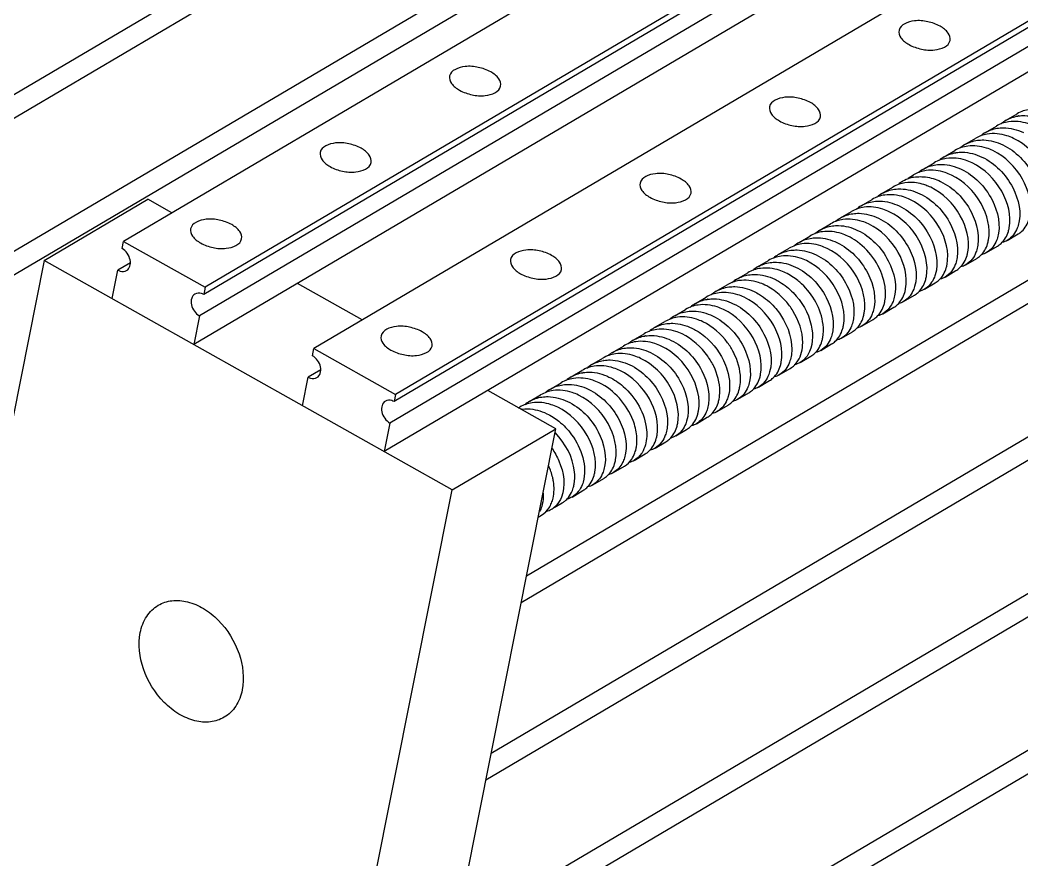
# Model space of a CAD drawing. Header units: inches. Extents: x -8900 to -5053, y -1814 to -15.
# Drawn here: x -8048.2 to -7990.4, y -528 to -479.6 of the extents above; entities that cross this region are included whole.
import ezdxf

# ---------------------------------------------------------------- set-up
doc = ezdxf.new("R2010")
doc.units = ezdxf.units.IN
doc.header["$LTSCALE"] = 2
doc.header["$MEASUREMENT"] = 0
doc.layers.add('02___PRT_ALL_AXES', color=7, linetype='Continuous')

msp = doc.modelspace()

# ---------------------------------------------------------------- linework, layer by layer
at = {"color": 7, "linetype": 'Continuous'}
for p, q in [((-7974.882, -452.64), (-8042.25, -492.361)), ((-7970.123, -455.258), (-8037.542, -495.008)), ((-7970.256, -455.701), (-8037.624, -495.421)), ((-7970.502, -456.939), (-8037.87, -496.659)), ((-8004.355, -457.831), (-8114.154, -522.568)), ((-7969.636, -457.885), (-8038.199, -498.309)), ((-8003.178, -458.493), (-8112.977, -523.23)), ((-7963.897, -458.818), (-8031.265, -498.538)), ((-7959.271, -461.878), (-8026.639, -501.599)), ((-7959.138, -461.436), (-8026.557, -501.186)), ((-7996.509, -462.244), (-8106.307, -526.981)), ((-7995.332, -462.906), (-8105.13, -527.643)), ((-7959.517, -463.116), (-8026.886, -502.837)), ((-7958.651, -464.062), (-8027.214, -504.487)), ((-7965.123, -479.895), (-8019.003, -511.662)), ((-7963.946, -480.557), (-8019.309, -513.198)), ((-7957.277, -484.308), (-8021.041, -521.903)), ((-7956.1, -484.969), (-8021.347, -523.439)), ((-7992.523, -486.081), (-7992.513, -486.074)), ((-8046.83, -493.455), (-8040.852, -489.931)), ((-8039.458, -490.715), (-8040.852, -489.931)), ((-7953.448, -491.089), (-8023.079, -532.143)), ((-8042.332, -492.773), (-8042.25, -492.361)), ((-8042.25, -492.361), (-8037.542, -495.008)), ((-7953.754, -492.625), (-8023.384, -533.679)), ((-8046.83, -493.455), (-8071.465, -617.244)), ((-8023.291, -506.693), (-8046.83, -493.455)), ((-8041.857, -493.586), (-8042.578, -494.011)), ((-8042.907, -495.662), (-8042.578, -494.011)), ((-8028.473, -496.892), (-8032.221, -494.785)), ((-8037.542, -495.008), (-8037.624, -495.421)), ((-8037.87, -496.659), (-8038.199, -498.309)), ((-8031.347, -498.951), (-8031.265, -498.538)), ((-8031.265, -498.538), (-8026.557, -501.186)), ((-8030.872, -499.764), (-8031.593, -500.189)), ((-8031.922, -501.839), (-8031.593, -500.189)), ((-8026.557, -501.186), (-8026.639, -501.599)), ((-8017.313, -503.169), (-8021.236, -500.962)), ((-7955.486, -501.33), (-8025.117, -542.384)), ((-8026.886, -502.837), (-8027.214, -504.487)), ((-7955.792, -502.866), (-8025.422, -543.92)), ((-8037.842, -606.326), (-8017.313, -503.169)), ((-8023.291, -506.693), (-8017.313, -503.169)), ((-8047.925, -630.482), (-8023.291, -506.693))]:
    msp.add_line(p, q, dxfattribs=at)
for centre, radius, start, end in [((-7990.345, -487.015), 1.911, 120.59174, 131.52858), ((-7990.308, -487.164), 2.065, 98.42231, 99.39031), ((-7991.543, -487.716), 1.907, 120.93654, 130.94181), ((-7992.737, -488.424), 1.911, 120.57212, 131.04323), ((-7993.895, -489.276), 2.061, 98.69963, 99.38559), ((-7993.933, -489.129), 1.91, 120.58705, 131.38084), ((-7995.712, -490.144), 1.881, 117.92208, 120.53868), ((-7995.128, -489.834), 1.911, 120.57328, 131.03161), ((-7996.893, -490.878), 1.913, 108.0842, 120.48793), ((-7996.323, -490.539), 1.911, 127.54749, 130.01168), ((-7996.333, -490.527), 1.895, 120.5355, 127.54383), ((-7996.323, -490.548), 1.919, 106.65799, 120.47021), ((-7996.296, -490.638), 2.013, 100.17092, 106.63564), ((-7997.519, -491.244), 1.911, 120.57435, 131.04305), ((-7998.715, -491.949), 1.911, 120.57212, 131.031), ((-7999.911, -492.654), 1.91, 120.56462, 130.97328), ((-8001.106, -493.359), 1.911, 120.57667, 131.04778), ((-7993.119, -491.209), 2.007, 343.42603, 349.58615), ((-8002.302, -494.064), 1.911, 120.57355, 131.05436), ((-8002.13, -495.446), 3.781, 51.29283, 54.87904), ((-7994.309, -491.915), 2.002, 343.09561, 349.5812), ((-8003.497, -494.769), 1.911, 120.55468, 131.02483), ((-7995.522, -492.616), 2.02, 343.98245, 349.72014), ((-7996.712, -493.322), 2.014, 343.70787, 349.65278), ((-8004.693, -495.473), 1.91, 120.58901, 131.08818), ((-8005.889, -496.178), 1.91, 120.58437, 131.40434), ((-7997.895, -494.03), 2.001, 343.06181, 349.58488), ((-8007.084, -496.884), 1.911, 120.55908, 131.02801), ((-7999.101, -494.733), 2.011, 343.60943, 349.62492), ((-8008.279, -497.59), 1.913, 120.59557, 131.7355), ((-8008.241, -497.742), 2.069, 98.0526, 99.39595), ((-8007.127, -498.51), 4.107, 41.25281, 44.21871), ((-8007.207, -498.581), 4.214, 31.86668, 41.25839), ((-8000.301, -495.437), 2.016, 343.77221, 349.75151), ((-8001.481, -496.145), 2, 343.03043, 349.5881), ((-8009.475, -498.294), 1.911, 120.57396, 131.06593), ((-8010.671, -498.999), 1.911, 120.56488, 131.03547), ((-8002.679, -496.849), 2.003, 343.23971, 349.53017), ((-8011.866, -499.704), 1.912, 120.59309, 131.58458), ((-8011.829, -499.854), 2.066, 98.32022, 99.39194), ((-8003.89, -497.551), 2.018, 343.86608, 349.76187), ((-8013.062, -500.409), 1.911, 120.57097, 131.07421), ((-8014.257, -501.114), 1.912, 120.57463, 131.53334), ((-8014.22, -501.261), 2.063, 98.64104, 99.38451), ((-8006.285, -498.96), 2.022, 344.05584, 349.7606), ((-8015.416, -501.966), 2.063, 98.59589, 99.38779), ((-8007.479, -499.665), 2.02, 343.98196, 349.77686), ((-8015.454, -501.818), 1.911, 120.58898, 131.43529), ((-8016.649, -502.523), 1.911, 120.57375, 131.03069), ((-8008.657, -500.374), 2.002, 343.16086, 349.56467), ((-8017.845, -503.228), 1.91, 120.56632, 130.96739), ((-8019, -504.096), 2.078, 97.7647, 98.59377), ((-8011.069, -501.779), 2.024, 344.12906, 349.79914), ((-8012.244, -502.489), 2.002, 343.14556, 349.57526), ((-8013.468, -503.187), 2.032, 344.4995, 349.85159), ((-8013.571, -503.769), 1.463, 325.38013, 327.85815), ((-8015.83, -504.604), 2.002, 343.10876, 349.57968), ((-8017.046, -505.304), 2.023, 344.12244, 349.7558), ((-8018.233, -506.011), 2.014, 343.65578, 349.73842), ((-8018.232, -506.689), 1.306, 310.95201, 317.08999), ((-8017.576, -506.352), 1.262, 300.54484, 308.33268), ((-8018.211, -506.7), 1.285, 287.18516, 293.56417), ((-8018.2, -506.727), 1.256, 293.58712, 300.56941), ((-8018.207, -506.717), 1.267, 300.60788, 310.94372)]:
    msp.add_arc(centre, radius, start, end, dxfattribs=at)
for points in [[(-7989.954, -484.748), (-7990.211, -484.782), (-7990.466, -484.868), (-7990.69, -484.999)], [(-7991.178, -485.457), (-7991.425, -485.493), (-7991.671, -485.578), (-7991.886, -485.705)], [(-7991.318, -485.37), (-7991.112, -485.249), (-7990.88, -485.166), (-7990.645, -485.127)], [(-7992.419, -486.169), (-7992.65, -486.209), (-7992.879, -486.29), (-7993.081, -486.409)], [(-7992.513, -486.074), (-7992.311, -485.955), (-7992.082, -485.874), (-7991.851, -485.834)], [(-7993.709, -486.779), (-7993.485, -486.648), (-7993.23, -486.562), (-7992.973, -486.528)], [(-7994.905, -487.485), (-7994.699, -487.363), (-7994.467, -487.281), (-7994.231, -487.242)], [(-7993.541, -486.863), (-7993.798, -486.897), (-7994.053, -486.983), (-7994.277, -487.114)], [(-7996.1, -488.189), (-7995.879, -488.059), (-7995.626, -487.974), (-7995.371, -487.939)], [(-7994.775, -487.573), (-7995.019, -487.61), (-7995.26, -487.694), (-7995.473, -487.819)], [(-7995.939, -488.273), (-7996.166, -488.305), (-7996.391, -488.375), (-7996.593, -488.482)], [(-7996.833, -488.958), (-7997.053, -488.958), (-7997.277, -488.991), (-7997.487, -489.059)], [(-7996.652, -488.657), (-7996.524, -488.634), (-7996.394, -488.623), (-7996.265, -488.624)], [(-7998.491, -489.599), (-7998.269, -489.468), (-7998.014, -489.383), (-7997.758, -489.348)], [(-7999.687, -490.304), (-7999.465, -490.173), (-7999.211, -490.088), (-7998.956, -490.053)], [(-7998.326, -489.683), (-7998.582, -489.717), (-7998.837, -489.803), (-7999.059, -489.934)], [(-8000.882, -491.009), (-8000.666, -490.881), (-8000.419, -490.797), (-8000.17, -490.761)], [(-7999.524, -490.388), (-7999.779, -490.423), (-8000.033, -490.508), (-8000.255, -490.639)], [(-8000.738, -491.096), (-8000.987, -491.132), (-8001.234, -491.216), (-8001.45, -491.344)], [(-8001.914, -491.798), (-8002.169, -491.832), (-8002.424, -491.918), (-8002.646, -492.049)], [(-8002.078, -491.714), (-8001.856, -491.583), (-8001.601, -491.498), (-8001.346, -491.463)], [(-7990.897, -491.981), (-7990.996, -492.107), (-7991.12, -492.218), (-7991.258, -492.3)], [(-8003.108, -492.502), (-8003.364, -492.537), (-8003.619, -492.622), (-8003.841, -492.754)], [(-8003.274, -492.419), (-8003.051, -492.287), (-8002.796, -492.202), (-8002.54, -492.168)], [(-7999.954, -492.353), (-8000.114, -492.241), (-8000.283, -492.141), (-8000.459, -492.057)], [(-7991.258, -492.3), (-7991.348, -492.353), (-7991.444, -492.394), (-7991.543, -492.424)], [(-8004.469, -493.123), (-8004.247, -492.993), (-8003.993, -492.908), (-8003.738, -492.873)], [(-7992.454, -493.005), (-7992.543, -493.058), (-7992.64, -493.099), (-7992.739, -493.129)], [(-7992.097, -492.692), (-7992.196, -492.816), (-7992.318, -492.925), (-7992.454, -493.005)], [(-8005.665, -493.829), (-8005.444, -493.698), (-8005.19, -493.613), (-8004.935, -493.578)], [(-8004.306, -493.208), (-8004.561, -493.243), (-8004.815, -493.328), (-8005.037, -493.458)], [(-7993.65, -493.71), (-7993.737, -493.762), (-7993.832, -493.803), (-7993.93, -493.832)], [(-7993.276, -493.375), (-7993.377, -493.508), (-7993.506, -493.625), (-7993.65, -493.71)], [(-8006.861, -494.534), (-8006.655, -494.413), (-8006.423, -494.33), (-8006.188, -494.291)], [(-8005.503, -493.913), (-8005.758, -493.948), (-8006.011, -494.033), (-8006.233, -494.164)], [(-7994.478, -494.088), (-7994.578, -494.218), (-7994.704, -494.331), (-7994.845, -494.415)], [(-8006.738, -494.623), (-8006.979, -494.661), (-8007.218, -494.744), (-8007.429, -494.869)], [(-7995.686, -494.809), (-7995.784, -494.932), (-7995.906, -495.04), (-7996.041, -495.12)], [(-7994.845, -494.415), (-7994.935, -494.468), (-7995.032, -494.51), (-7995.132, -494.539)], [(-8007.891, -495.322), (-8008.147, -495.357), (-8008.401, -495.442), (-8008.624, -495.573)], [(-8008.056, -495.238), (-8007.833, -495.107), (-8007.579, -495.022), (-8007.323, -494.987)], [(-7996.041, -495.12), (-7996.13, -495.172), (-7996.226, -495.214), (-7996.325, -495.243)], [(-8009.099, -496.029), (-8009.351, -496.064), (-8009.601, -496.149), (-8009.82, -496.279)], [(-8009.252, -495.944), (-8009.047, -495.823), (-8008.814, -495.74), (-8008.579, -495.701)], [(-7997.237, -495.825), (-7997.323, -495.876), (-7997.416, -495.916), (-7997.511, -495.945)], [(-7996.87, -495.499), (-7996.97, -495.628), (-7997.096, -495.742), (-7997.237, -495.825)], [(-8010.447, -496.648), (-8010.224, -496.516), (-8009.967, -496.431), (-8009.71, -496.397)], [(-7998.433, -496.53), (-7998.522, -496.582), (-7998.618, -496.624), (-7998.718, -496.653)], [(-7998.073, -496.213), (-7998.172, -496.339), (-7998.295, -496.449), (-7998.433, -496.53)], [(-8011.643, -497.353), (-8011.42, -497.222), (-8011.164, -497.136), (-8010.908, -497.102)], [(-8010.278, -496.731), (-8010.535, -496.766), (-8010.791, -496.851), (-8011.015, -496.983)], [(-7999.276, -496.928), (-7999.373, -497.049), (-7999.494, -497.156), (-7999.628, -497.235)], [(-8011.476, -497.437), (-8011.732, -497.471), (-8011.988, -497.557), (-8012.211, -497.688)], [(-8000.463, -497.622), (-8000.562, -497.748), (-8000.686, -497.858), (-8000.824, -497.94)], [(-7999.628, -497.235), (-7999.717, -497.287), (-7999.812, -497.328), (-7999.911, -497.358)], [(-8012.695, -498.145), (-8012.944, -498.181), (-8013.191, -498.266), (-8013.407, -498.393)], [(-8012.839, -498.059), (-8012.634, -497.937), (-8012.401, -497.855), (-8012.166, -497.816)], [(-8001.657, -498.325), (-8001.756, -498.452), (-8001.881, -498.563), (-8002.019, -498.645)], [(-8000.824, -497.94), (-8000.913, -497.992), (-8001.01, -498.034), (-8001.11, -498.064)], [(-8013.861, -498.846), (-8014.12, -498.88), (-8014.377, -498.965), (-8014.602, -499.098)], [(-8014.034, -498.763), (-8013.809, -498.631), (-8013.552, -498.545), (-8013.294, -498.511)], [(-8003.339, -499.249), (-8003.243, -499.098), (-8003.175, -498.929), (-8003.131, -498.757)], [(-8002.768, -498.909), (-8002.879, -499.086), (-8003.034, -499.243), (-8003.214, -499.349)], [(-8002.019, -498.645), (-8002.109, -498.697), (-8002.205, -498.739), (-8002.305, -498.768)], [(-8015.23, -499.468), (-8015.024, -499.347), (-8014.792, -499.265), (-8014.557, -499.226)], [(-8003.782, -499.684), (-8003.604, -499.579), (-8003.45, -499.424), (-8003.339, -499.249)], [(-8003.214, -499.349), (-8003.317, -499.41), (-8003.43, -499.456), (-8003.545, -499.486)], [(-8016.426, -500.173), (-8016.22, -500.052), (-8015.988, -499.97), (-8015.752, -499.931)], [(-8015.098, -499.557), (-8015.343, -499.594), (-8015.585, -499.677), (-8015.798, -499.803)], [(-8004.411, -500.054), (-8004.497, -500.106), (-8004.591, -500.146), (-8004.688, -500.176)], [(-8004.039, -499.723), (-8004.14, -499.855), (-8004.268, -499.97), (-8004.411, -500.054)], [(-8017.621, -500.878), (-8017.4, -500.748), (-8017.147, -500.662), (-8016.893, -500.627)], [(-8016.292, -500.261), (-8016.537, -500.298), (-8016.78, -500.382), (-8016.994, -500.508)], [(-8005.241, -500.435), (-8005.34, -500.564), (-8005.466, -500.677), (-8005.606, -500.759)], [(-8017.461, -500.962), (-8017.715, -500.997), (-8017.968, -501.082), (-8018.189, -501.213)], [(-8006.443, -501.149), (-8006.541, -501.274), (-8006.665, -501.383), (-8006.802, -501.464)], [(-8005.606, -500.759), (-8005.696, -500.812), (-8005.793, -500.854), (-8005.892, -500.883)], [(-8018.679, -501.67), (-8018.925, -501.707), (-8019.17, -501.791), (-8019.384, -501.918)], [(-8018.816, -501.583), (-8018.602, -501.456), (-8018.357, -501.372), (-8018.111, -501.336)], [(-8007.948, -501.697), (-8007.922, -501.618), (-8007.902, -501.537), (-8007.886, -501.455)], [(-8006.802, -501.464), (-8006.891, -501.517), (-8006.987, -501.559), (-8007.087, -501.588)], [(-8017.826, -502.296), (-8017.579, -502.414), (-8017.346, -502.563), (-8017.133, -502.734)], [(-8007.997, -502.169), (-8008.085, -502.221), (-8008.18, -502.262), (-8008.277, -502.291)], [(-8007.658, -501.878), (-8007.753, -501.993), (-8007.869, -502.094), (-8007.997, -502.169)], [(-8009.193, -502.874), (-8009.283, -502.927), (-8009.38, -502.969), (-8009.48, -502.998)], [(-8010.03, -503.263), (-8010.128, -503.389), (-8010.251, -503.498), (-8010.389, -503.579)], [(-8011.201, -503.936), (-8011.303, -504.075), (-8011.435, -504.196), (-8011.584, -504.284)], [(-8010.389, -503.579), (-8010.478, -503.632), (-8010.574, -503.673), (-8010.674, -503.703)], [(-8012.367, -504.601), (-8012.475, -504.756), (-8012.617, -504.893), (-8012.78, -504.989)], [(-8011.584, -504.284), (-8011.674, -504.337), (-8011.771, -504.379), (-8011.871, -504.408)], [(-8013.348, -505.324), (-8013.182, -505.226), (-8013.037, -505.086), (-8012.929, -504.927)], [(-8012.78, -504.989), (-8012.875, -505.045), (-8012.978, -505.089), (-8013.084, -505.118)], [(-8013.975, -505.694), (-8014.064, -505.746), (-8014.161, -505.788), (-8014.26, -505.817)], [(-8015.171, -506.399), (-8015.259, -506.451), (-8015.355, -506.492), (-8015.453, -506.521)], [(-8014.795, -506.061), (-8014.896, -506.195), (-8015.026, -506.313), (-8015.171, -506.399)], [(-8016.01, -506.791), (-8016.109, -506.915), (-8016.231, -507.024), (-8016.367, -507.104)], [(-8017.7, -507.729), (-8017.643, -507.642), (-8017.594, -507.548), (-8017.555, -507.452)], [(-8016.987, -507.117), (-8017.055, -507.285), (-8017.152, -507.445), (-8017.276, -507.578)], [(-8016.793, -507.342), (-8016.714, -507.279), (-8016.641, -507.206), (-8016.578, -507.126)], [(-8016.367, -507.104), (-8016.456, -507.156), (-8016.552, -507.198), (-8016.651, -507.227)], [(-8018.123, -507.65), (-8018.153, -507.75), (-8018.191, -507.849), (-8018.238, -507.943)], [(-8018.129, -508.143), (-8017.958, -508.042), (-8017.809, -507.895), (-8017.7, -507.729)]]:
    msp.add_open_spline(points, degree=3, dxfattribs=at)
for points, knots in [([(-7989.699, -485.713), (-7989.819, -485.655), (-7990.287, -485.466), (-7990.811, -485.402), (-7991.178, -485.457)], [0, 0, 0, 0, 0.264772, 1, 1, 1, 1]), ([(-7990.61, -485.122), (-7990.491, -485.104), (-7989.986, -485.074), (-7989.478, -485.212), (-7989.131, -485.378)], [0, 0, 0, 0, 0.238177, 1, 1, 1, 1]), ([(-7990.895, -486.418), (-7991.019, -486.358), (-7991.5, -486.165), (-7992.043, -486.105), (-7992.419, -486.169)], [0, 0, 0, 0, 0.265319, 1, 1, 1, 1]), ([(-7991.851, -485.834), (-7991.729, -485.813), (-7991.209, -485.772), (-7990.684, -485.912), (-7990.327, -486.083)], [0, 0, 0, 0, 0.237974, 1, 1, 1, 1]), ([(-7992.973, -486.528), (-7992.856, -486.512), (-7992.36, -486.488), (-7991.863, -486.625), (-7991.522, -486.788)], [0, 0, 0, 0, 0.2383, 1, 1, 1, 1]), ([(-7988.753, -490.162), (-7988.623, -489.458), (-7989.045, -487.876), (-7990.182, -486.757), (-7990.895, -486.418)], [0, 0, 0, 0, 0.475658, 1, 1, 1, 1]), ([(-7994.207, -487.238), (-7994.087, -487.22), (-7993.578, -487.187), (-7993.067, -487.326), (-7992.718, -487.493)], [0, 0, 0, 0, 0.238125, 1, 1, 1, 1]), ([(-7992.09, -487.122), (-7992.208, -487.066), (-7992.667, -486.88), (-7993.18, -486.814), (-7993.541, -486.863)], [0, 0, 0, 0, 0.264468, 1, 1, 1, 1]), ([(-7989.948, -490.862), (-7989.82, -490.158), (-7990.243, -488.579), (-7991.378, -487.461), (-7992.09, -487.122)], [0, 0, 0, 0, 0.475818, 1, 1, 1, 1]), ([(-7991.522, -486.788), (-7990.77, -487.146), (-7989.595, -488.333), (-7989.22, -490.032), (-7989.43, -490.739)], [0, 0, 0, 0, 0.530472, 1, 1, 1, 1]), ([(-7995.371, -487.939), (-7995.254, -487.922), (-7994.755, -487.896), (-7994.256, -488.035), (-7993.913, -488.197)], [0, 0, 0, 0, 0.238259, 1, 1, 1, 1]), ([(-7993.286, -487.827), (-7993.407, -487.77), (-7993.877, -487.58), (-7994.406, -487.517), (-7994.775, -487.573)], [0, 0, 0, 0, 0.264885, 1, 1, 1, 1]), ([(-7991.145, -491.572), (-7991.014, -490.868), (-7991.437, -489.286), (-7992.573, -488.167), (-7993.286, -487.827)], [0, 0, 0, 0, 0.475599, 1, 1, 1, 1]), ([(-7992.718, -487.493), (-7991.965, -487.851), (-7990.79, -489.039), (-7990.416, -490.74), (-7990.627, -491.447)], [0, 0, 0, 0, 0.530666, 1, 1, 1, 1]), ([(-7994.481, -488.532), (-7994.6, -488.476), (-7995.061, -488.289), (-7995.577, -488.224), (-7995.939, -488.273)], [0, 0, 0, 0, 0.264545, 1, 1, 1, 1]), ([(-7993.913, -488.197), (-7993.158, -488.557), (-7991.981, -489.749), (-7991.61, -491.456), (-7991.826, -492.162)], [0, 0, 0, 0, 0.530926, 1, 1, 1, 1]), ([(-7995.677, -489.237), (-7995.771, -489.193), (-7996.138, -489.039), (-7996.538, -488.959), (-7996.833, -488.958)], [0, 0, 0, 0, 0.261139, 1, 1, 1, 1]), ([(-7996.265, -488.624), (-7996.169, -488.624), (-7995.771, -488.65), (-7995.382, -488.772), (-7995.109, -488.902)], [0, 0, 0, 0, 0.240089, 1, 1, 1, 1]), ([(-7995.109, -488.902), (-7994.36, -489.259), (-7993.188, -490.441), (-7992.809, -492.131), (-7993.013, -492.838)], [0, 0, 0, 0, 0.530084, 1, 1, 1, 1]), ([(-7992.34, -492.277), (-7992.21, -491.573), (-7992.632, -489.991), (-7993.769, -488.872), (-7994.481, -488.532)], [0, 0, 0, 0, 0.475667, 1, 1, 1, 1]), ([(-7996.873, -489.942), (-7996.991, -489.886), (-7997.45, -489.7), (-7997.965, -489.634), (-7998.326, -489.683)], [0, 0, 0, 0, 0.264498, 1, 1, 1, 1]), ([(-7997.758, -489.348), (-7997.641, -489.332), (-7997.144, -489.307), (-7996.646, -489.445), (-7996.305, -489.607)], [0, 0, 0, 0, 0.238283, 1, 1, 1, 1]), ([(-7996.305, -489.607), (-7995.554, -489.965), (-7994.38, -491.15), (-7994.004, -492.845), (-7994.211, -493.552)], [0, 0, 0, 0, 0.530363, 1, 1, 1, 1]), ([(-7993.535, -492.976), (-7993.407, -492.273), (-7993.83, -490.694), (-7994.965, -489.576), (-7995.677, -489.237)], [0, 0, 0, 0, 0.475747, 1, 1, 1, 1]), ([(-7998.956, -490.053), (-7998.838, -490.037), (-7998.34, -490.012), (-7997.842, -490.15), (-7997.5, -490.312)], [0, 0, 0, 0, 0.238272, 1, 1, 1, 1]), ([(-7994.731, -493.684), (-7994.602, -492.98), (-7995.025, -491.4), (-7996.16, -490.281), (-7996.873, -489.942)], [0, 0, 0, 0, 0.475683, 1, 1, 1, 1]), ([(-8000.17, -490.761), (-8000.052, -490.743), (-7999.548, -490.714), (-7999.042, -490.852), (-7998.696, -491.017)], [0, 0, 0, 0, 0.238165, 1, 1, 1, 1]), ([(-7998.068, -490.647), (-7998.187, -490.591), (-7998.647, -490.404), (-7999.162, -490.339), (-7999.524, -490.388)], [0, 0, 0, 0, 0.264518, 1, 1, 1, 1]), ([(-7995.927, -494.392), (-7995.797, -493.688), (-7996.219, -492.106), (-7997.356, -490.987), (-7998.068, -490.647)], [0, 0, 0, 0, 0.475675, 1, 1, 1, 1]), ([(-7997.5, -490.312), (-7996.745, -490.672), (-7995.568, -491.864), (-7995.197, -493.572), (-7995.413, -494.278)], [0, 0, 0, 0, 0.530955, 1, 1, 1, 1]), ([(-7999.264, -491.352), (-7999.384, -491.295), (-7999.85, -491.107), (-8000.372, -491.042), (-8000.738, -491.096)], [0, 0, 0, 0, 0.264735, 1, 1, 1, 1]), ([(-7997.122, -495.095), (-7996.993, -494.391), (-7997.415, -492.81), (-7998.551, -491.691), (-7999.264, -491.352)], [0, 0, 0, 0, 0.475634, 1, 1, 1, 1]), ([(-7998.696, -491.017), (-7997.944, -491.375), (-7996.77, -492.561), (-7996.395, -494.258), (-7996.603, -494.965)], [0, 0, 0, 0, 0.530481, 1, 1, 1, 1]), ([(-7990.632, -491.93), (-7990.557, -491.886), (-7990.265, -491.672), (-7990.076, -491.336), (-7989.998, -491.073)], [0, 0, 0, 0, 0.239792, 1, 1, 1, 1]), ([(-8000.459, -492.057), (-8000.578, -492.001), (-8001.037, -491.814), (-8001.552, -491.749), (-8001.914, -491.798)], [0, 0, 0, 0, 0.264506, 1, 1, 1, 1]), ([(-8001.346, -491.463), (-8001.229, -491.447), (-8000.731, -491.422), (-8000.233, -491.56), (-7999.892, -491.722)], [0, 0, 0, 0, 0.238278, 1, 1, 1, 1]), ([(-7999.892, -491.722), (-7999.141, -492.08), (-7997.968, -493.264), (-7997.591, -494.958), (-7997.797, -495.665)], [0, 0, 0, 0, 0.530247, 1, 1, 1, 1]), ([(-7991.826, -492.635), (-7991.752, -492.591), (-7991.461, -492.377), (-7991.273, -492.043), (-7991.195, -491.781)], [0, 0, 0, 0, 0.239865, 1, 1, 1, 1]), ([(-7990.627, -491.447), (-7990.642, -491.497), (-7990.707, -491.686), (-7990.806, -491.865), (-7990.897, -491.981)], [0, 0, 0, 0, 0.26105, 1, 1, 1, 1]), ([(-8001.655, -492.762), (-8001.773, -492.706), (-8002.232, -492.52), (-8002.747, -492.454), (-8003.108, -492.502)], [0, 0, 0, 0, 0.264491, 1, 1, 1, 1]), ([(-8002.54, -492.168), (-8002.423, -492.152), (-8001.926, -492.127), (-8001.428, -492.265), (-8001.087, -492.427)], [0, 0, 0, 0, 0.238285, 1, 1, 1, 1]), ([(-8001.087, -492.427), (-8000.332, -492.787), (-7999.154, -493.979), (-7998.784, -495.687), (-7999, -496.394)], [0, 0, 0, 0, 0.530982, 1, 1, 1, 1]), ([(-7998.317, -495.795), (-7998.268, -495.523), (-7998.28, -494.272), (-7999.02, -493.093), (-7999.765, -492.496)], [0, 0, 0, 0, 0.224961, 1, 1, 1, 1]), ([(-7993.022, -493.34), (-7992.949, -493.297), (-7992.661, -493.085), (-7992.473, -492.755), (-7992.394, -492.497)], [0, 0, 0, 0, 0.240045, 1, 1, 1, 1]), ([(-7991.826, -492.162), (-7991.841, -492.212), (-7991.907, -492.4), (-7992.006, -492.577), (-7992.097, -492.692)], [0, 0, 0, 0, 0.260971, 1, 1, 1, 1]), ([(-8042.074, -494.038), (-8041.985, -493.986), (-8041.842, -493.781), (-8041.848, -493.402), (-8042.012, -493.034), (-8042.215, -492.839), (-8042.332, -492.773)], [0, 0, 0, 0, 0.207644, 0.454817, 0.731612, 1, 1, 1, 1]), ([(-8003.738, -492.873), (-8003.621, -492.857), (-8003.123, -492.831), (-8002.625, -492.969), (-8002.283, -493.132)], [0, 0, 0, 0, 0.238266, 1, 1, 1, 1]), ([(-8002.283, -493.132), (-8001.529, -493.491), (-8000.352, -494.681), (-7999.98, -496.385), (-8000.194, -497.092)], [0, 0, 0, 0, 0.530873, 1, 1, 1, 1]), ([(-7999.514, -496.507), (-7999.384, -495.802), (-7999.806, -494.221), (-8000.942, -493.101), (-8001.655, -492.762)], [0, 0, 0, 0, 0.47568, 1, 1, 1, 1]), ([(-7993.013, -492.838), (-7993.027, -492.889), (-7993.091, -493.078), (-7993.187, -493.258), (-7993.276, -493.375)], [0, 0, 0, 0, 0.26109, 1, 1, 1, 1]), ([(-8004.935, -493.578), (-8004.817, -493.562), (-8004.319, -493.536), (-8003.82, -493.674), (-8003.478, -493.837)], [0, 0, 0, 0, 0.238291, 1, 1, 1, 1]), ([(-8002.851, -493.467), (-8002.969, -493.41), (-8003.429, -493.224), (-8003.944, -493.158), (-8004.306, -493.208)], [0, 0, 0, 0, 0.264522, 1, 1, 1, 1]), ([(-8000.71, -497.213), (-8000.579, -496.509), (-8001.001, -494.927), (-8002.138, -493.806), (-8002.851, -493.467)], [0, 0, 0, 0, 0.475524, 1, 1, 1, 1]), ([(-7994.211, -493.552), (-7994.226, -493.602), (-7994.29, -493.792), (-7994.387, -493.971), (-7994.478, -494.088)], [0, 0, 0, 0, 0.261065, 1, 1, 1, 1]), ([(-7994.218, -494.045), (-7994.142, -494), (-7993.847, -493.782), (-7993.658, -493.44), (-7993.581, -493.173)], [0, 0, 0, 0, 0.239577, 1, 1, 1, 1]), ([(-8042.578, -494.011), (-8042.536, -494.035), (-8042.38, -494.106), (-8042.181, -494.101), (-8042.074, -494.038)], [0, 0, 0, 0, 0.280829, 1, 1, 1, 1]), ([(-8006.188, -494.291), (-8006.067, -494.271), (-8005.55, -494.233), (-8005.029, -494.373), (-8004.674, -494.542)], [0, 0, 0, 0, 0.237983, 1, 1, 1, 1]), ([(-8004.046, -494.172), (-8004.165, -494.115), (-8004.625, -493.929), (-8005.141, -493.863), (-8005.503, -493.913)], [0, 0, 0, 0, 0.264519, 1, 1, 1, 1]), ([(-8003.122, -494.81), (-8003.192, -494.744), (-8003.475, -494.498), (-8003.794, -494.292), (-8004.046, -494.172)], [0, 0, 0, 0, 0.255779, 1, 1, 1, 1]), ([(-8003.478, -493.837), (-8002.728, -494.194), (-8001.556, -495.378), (-8001.178, -497.07), (-8001.383, -497.777)], [0, 0, 0, 0, 0.530156, 1, 1, 1, 1]), ([(-7995.413, -494.278), (-7995.428, -494.328), (-7995.495, -494.517), (-7995.594, -494.694), (-7995.686, -494.809)], [0, 0, 0, 0, 0.261012, 1, 1, 1, 1]), ([(-7995.413, -494.75), (-7995.338, -494.705), (-7995.045, -494.489), (-7994.857, -494.151), (-7994.779, -493.887)], [0, 0, 0, 0, 0.239726, 1, 1, 1, 1]), ([(-8005.242, -494.877), (-8005.364, -494.819), (-8005.836, -494.628), (-8006.367, -494.566), (-8006.738, -494.623)], [0, 0, 0, 0, 0.264968, 1, 1, 1, 1]), ([(-8004.674, -494.542), (-8004.578, -494.588), (-8004.192, -494.795), (-8003.847, -495.074), (-8003.616, -495.311)], [0, 0, 0, 0, 0.243585, 1, 1, 1, 1]), ([(-8001.904, -497.91), (-8001.858, -497.659), (-8001.853, -496.509), (-8002.479, -495.412), (-8003.122, -494.81)], [0, 0, 0, 0, 0.224476, 1, 1, 1, 1]), ([(-7996.609, -495.455), (-7996.536, -495.411), (-7996.248, -495.2), (-7996.06, -494.871), (-7995.981, -494.613)], [0, 0, 0, 0, 0.240056, 1, 1, 1, 1]), ([(-8038.128, -495.394), (-8038.217, -495.446), (-8038.361, -495.651), (-8038.354, -496.03), (-8038.19, -496.398), (-8037.987, -496.593), (-8037.87, -496.659)], [0, 0, 0, 0, 0.207644, 0.454817, 0.731612, 1, 1, 1, 1]), ([(-8037.624, -495.421), (-8037.666, -495.397), (-8037.822, -495.326), (-8038.021, -495.331), (-8038.128, -495.394)], [0, 0, 0, 0, 0.280829, 1, 1, 1, 1]), ([(-8006.438, -495.582), (-8006.556, -495.525), (-8007.015, -495.339), (-8007.529, -495.273), (-8007.891, -495.322)], [0, 0, 0, 0, 0.264495, 1, 1, 1, 1]), ([(-8007.323, -494.987), (-8007.206, -494.971), (-8006.708, -494.946), (-8006.211, -495.084), (-8005.87, -495.247)], [0, 0, 0, 0, 0.23828, 1, 1, 1, 1]), ([(-8005.87, -495.247), (-8005.76, -495.299), (-8005.322, -495.538), (-8004.937, -495.869), (-8004.686, -496.151)], [0, 0, 0, 0, 0.243147, 1, 1, 1, 1]), ([(-8004.184, -495.646), (-8004.262, -495.566), (-8004.58, -495.265), (-8004.948, -495.017), (-8005.242, -494.877)], [0, 0, 0, 0, 0.255899, 1, 1, 1, 1]), ([(-8003.616, -495.311), (-8003.116, -495.824), (-8002.423, -496.975), (-8002.461, -498.421), (-8002.768, -498.909)], [0, 0, 0, 0, 0.554049, 1, 1, 1, 1]), ([(-7997.805, -496.16), (-7997.73, -496.116), (-7997.438, -495.9), (-7997.249, -495.563), (-7997.171, -495.3)], [0, 0, 0, 0, 0.239767, 1, 1, 1, 1]), ([(-7996.603, -494.965), (-7996.618, -495.015), (-7996.682, -495.204), (-7996.78, -495.382), (-7996.87, -495.499)], [0, 0, 0, 0, 0.261029, 1, 1, 1, 1]), ([(-8007.633, -496.287), (-8007.753, -496.23), (-8008.216, -496.042), (-8008.735, -495.977), (-8009.099, -496.029)], [0, 0, 0, 0, 0.264622, 1, 1, 1, 1]), ([(-8008.531, -495.694), (-8008.413, -495.677), (-8007.912, -495.649), (-8007.409, -495.788), (-8007.065, -495.952)], [0, 0, 0, 0, 0.238245, 1, 1, 1, 1]), ([(-8007.065, -495.952), (-8006.316, -496.309), (-8005.144, -497.491), (-8004.765, -499.181), (-8004.969, -499.888)], [0, 0, 0, 0, 0.530039, 1, 1, 1, 1]), ([(-8004.295, -499.319), (-8004.167, -498.615), (-8004.591, -497.038), (-8005.726, -495.92), (-8006.438, -495.582)], [0, 0, 0, 0, 0.475835, 1, 1, 1, 1]), ([(-7999, -496.865), (-7998.926, -496.82), (-7998.632, -496.604), (-7998.443, -496.265), (-7998.365, -496)], [0, 0, 0, 0, 0.239677, 1, 1, 1, 1]), ([(-7997.797, -495.665), (-7997.812, -495.717), (-7997.878, -495.911), (-7997.979, -496.094), (-7998.073, -496.213)], [0, 0, 0, 0, 0.261372, 1, 1, 1, 1]), ([(-8009.71, -496.397), (-8009.593, -496.381), (-8009.097, -496.357), (-8008.601, -496.495), (-8008.261, -496.657)], [0, 0, 0, 0, 0.238307, 1, 1, 1, 1]), ([(-8005.491, -500.024), (-8005.363, -499.32), (-8005.787, -497.742), (-8006.922, -496.625), (-8007.633, -496.287)], [0, 0, 0, 0, 0.475847, 1, 1, 1, 1]), ([(-8004.686, -496.151), (-8004.487, -496.375), (-8003.862, -497.242), (-8003.559, -498.433), (-8003.773, -499.18)], [0, 0, 0, 0, 0.278103, 1, 1, 1, 1]), ([(-8003.131, -498.757), (-8003.084, -498.577), (-8002.992, -497.744), (-8003.289, -496.904), (-8003.629, -496.356)], [0, 0, 0, 0, 0.223465, 1, 1, 1, 1]), ([(-7999, -496.394), (-7999.016, -496.444), (-7999.082, -496.634), (-7999.183, -496.812), (-7999.276, -496.928)], [0, 0, 0, 0, 0.261072, 1, 1, 1, 1]), ([(-8010.908, -497.102), (-8010.791, -497.086), (-8010.294, -497.061), (-8009.797, -497.199), (-8009.456, -497.362)], [0, 0, 0, 0, 0.238294, 1, 1, 1, 1]), ([(-8008.829, -496.991), (-8008.947, -496.935), (-8009.405, -496.75), (-8009.917, -496.683), (-8010.278, -496.731)], [0, 0, 0, 0, 0.264447, 1, 1, 1, 1]), ([(-8007.055, -498.754), (-8007.153, -498.564), (-8007.596, -497.849), (-8008.262, -497.261), (-8008.829, -496.991)], [0, 0, 0, 0, 0.25394, 1, 1, 1, 1]), ([(-8008.261, -496.657), (-8007.506, -497.016), (-8006.33, -498.207), (-8005.958, -499.913), (-8006.173, -500.619)], [0, 0, 0, 0, 0.53088, 1, 1, 1, 1]), ([(-8000.194, -497.092), (-8000.209, -497.142), (-8000.274, -497.33), (-8000.373, -497.507), (-8000.463, -497.622)], [0, 0, 0, 0, 0.260961, 1, 1, 1, 1]), ([(-8000.196, -497.57), (-8000.123, -497.526), (-7999.835, -497.315), (-7999.647, -496.986), (-7999.568, -496.729)], [0, 0, 0, 0, 0.240063, 1, 1, 1, 1]), ([(-8010.024, -497.696), (-8010.143, -497.64), (-8010.601, -497.454), (-8011.115, -497.388), (-8011.476, -497.437)], [0, 0, 0, 0, 0.264473, 1, 1, 1, 1]), ([(-8008.199, -499.563), (-8008.295, -499.362), (-8008.74, -498.603), (-8009.432, -497.979), (-8010.024, -497.696)], [0, 0, 0, 0, 0.253252, 1, 1, 1, 1]), ([(-8009.456, -497.362), (-8009.262, -497.454), (-8008.506, -497.91), (-8007.919, -498.629), (-8007.631, -499.228)], [0, 0, 0, 0, 0.244688, 1, 1, 1, 1]), ([(-8001.392, -498.274), (-8001.318, -498.231), (-8001.028, -498.018), (-8000.84, -497.687), (-8000.762, -497.427)], [0, 0, 0, 0, 0.239955, 1, 1, 1, 1]), ([(-8011.22, -498.401), (-8011.34, -498.344), (-8011.806, -498.156), (-8012.329, -498.091), (-8012.695, -498.145)], [0, 0, 0, 0, 0.26473, 1, 1, 1, 1]), ([(-8012.127, -497.81), (-8012.009, -497.793), (-8011.504, -497.763), (-8010.998, -497.902), (-8010.652, -498.067)], [0, 0, 0, 0, 0.238196, 1, 1, 1, 1]), ([(-8010.652, -498.067), (-8009.904, -498.423), (-8008.733, -499.603), (-8008.353, -501.291), (-8008.555, -501.998)], [0, 0, 0, 0, 0.529887, 1, 1, 1, 1]), ([(-8002.587, -498.979), (-8002.512, -498.935), (-8002.217, -498.718), (-8002.028, -498.377), (-8001.951, -498.112)], [0, 0, 0, 0, 0.239632, 1, 1, 1, 1]), ([(-8001.383, -497.777), (-8001.398, -497.828), (-8001.464, -498.022), (-8001.564, -498.206), (-8001.657, -498.325)], [0, 0, 0, 0, 0.261357, 1, 1, 1, 1]), ([(-8012.416, -499.106), (-8012.533, -499.05), (-8012.99, -498.865), (-8013.502, -498.798), (-8013.861, -498.846)], [0, 0, 0, 0, 0.264411, 1, 1, 1, 1]), ([(-8013.294, -498.511), (-8013.177, -498.496), (-8012.682, -498.472), (-8012.187, -498.61), (-8011.848, -498.771)], [0, 0, 0, 0, 0.238324, 1, 1, 1, 1]), ([(-8011.848, -498.771), (-8011.093, -499.131), (-8009.916, -500.322), (-8009.545, -502.028), (-8009.76, -502.735)], [0, 0, 0, 0, 0.530886, 1, 1, 1, 1]), ([(-8009.077, -502.138), (-8008.95, -501.434), (-8009.374, -499.857), (-8010.509, -498.74), (-8011.22, -498.401)], [0, 0, 0, 0, 0.475873, 1, 1, 1, 1]), ([(-8006.688, -500.737), (-8006.66, -500.585), (-8006.608, -499.904), (-8006.814, -499.22), (-8007.055, -498.754)], [0, 0, 0, 0, 0.227424, 1, 1, 1, 1]), ([(-8031.089, -500.216), (-8031, -500.164), (-8030.857, -499.959), (-8030.863, -499.58), (-8031.027, -499.212), (-8031.231, -499.017), (-8031.347, -498.951)], [0, 0, 0, 0, 0.207644, 0.454817, 0.731612, 1, 1, 1, 1]), ([(-8013.611, -499.811), (-8013.732, -499.753), (-8014.202, -499.564), (-8014.73, -499.501), (-8015.098, -499.557)], [0, 0, 0, 0, 0.264875, 1, 1, 1, 1]), ([(-8014.53, -499.222), (-8014.411, -499.204), (-8013.903, -499.171), (-8013.392, -499.31), (-8013.043, -499.476)], [0, 0, 0, 0, 0.238104, 1, 1, 1, 1]), ([(-8013.043, -499.476), (-8012.297, -499.832), (-8011.129, -501.008), (-8010.745, -502.688), (-8010.942, -503.395)], [0, 0, 0, 0, 0.529535, 1, 1, 1, 1]), ([(-8010.275, -502.851), (-8010.144, -502.147), (-8010.566, -500.565), (-8011.703, -499.446), (-8012.416, -499.106)], [0, 0, 0, 0, 0.475653, 1, 1, 1, 1]), ([(-8007.631, -499.228), (-8007.544, -499.41), (-8007.279, -500.081), (-8007.217, -500.864), (-8007.38, -501.362)], [0, 0, 0, 0, 0.278059, 1, 1, 1, 1]), ([(-8003.773, -499.18), (-8003.787, -499.231), (-8003.851, -499.423), (-8003.948, -499.604), (-8004.039, -499.723)], [0, 0, 0, 0, 0.261213, 1, 1, 1, 1]), ([(-8015.724, -499.926), (-8015.605, -499.908), (-8015.097, -499.876), (-8014.587, -500.015), (-8014.239, -500.181)], [0, 0, 0, 0, 0.238145, 1, 1, 1, 1]), ([(-8011.468, -503.545), (-8011.342, -502.842), (-8011.766, -501.266), (-8012.9, -500.15), (-8013.611, -499.811)], [0, 0, 0, 0, 0.475902, 1, 1, 1, 1]), ([(-8007.886, -501.455), (-8007.858, -501.311), (-8007.802, -500.664), (-8007.983, -500.012), (-8008.199, -499.563)], [0, 0, 0, 0, 0.227829, 1, 1, 1, 1]), ([(-8004.969, -499.888), (-8004.984, -499.939), (-8005.049, -500.133), (-8005.148, -500.316), (-8005.241, -500.435)], [0, 0, 0, 0, 0.261341, 1, 1, 1, 1]), ([(-8004.979, -500.389), (-8004.903, -500.345), (-8004.607, -500.126), (-8004.417, -499.783), (-8004.341, -499.515)], [0, 0, 0, 0, 0.239544, 1, 1, 1, 1]), ([(-8031.593, -500.189), (-8031.551, -500.213), (-8031.395, -500.284), (-8031.196, -500.279), (-8031.089, -500.216)], [0, 0, 0, 0, 0.280829, 1, 1, 1, 1]), ([(-8016.893, -500.627), (-8016.775, -500.611), (-8016.276, -500.585), (-8015.777, -500.723), (-8015.435, -500.886)], [0, 0, 0, 0, 0.238255, 1, 1, 1, 1]), ([(-8014.807, -500.516), (-8014.928, -500.458), (-8015.397, -500.269), (-8015.924, -500.206), (-8016.292, -500.261)], [0, 0, 0, 0, 0.264843, 1, 1, 1, 1]), ([(-8012.639, -503.581), (-8012.666, -503.274), (-8012.975, -502.024), (-8013.929, -500.934), (-8014.807, -500.516)], [0, 0, 0, 0, 0.240346, 1, 1, 1, 1]), ([(-8014.239, -500.181), (-8013.945, -500.321), (-8012.877, -501.037), (-8012.157, -502.294), (-8012.071, -503.246)], [0, 0, 0, 0, 0.254011, 1, 1, 1, 1]), ([(-8006.173, -500.619), (-8006.188, -500.669), (-8006.253, -500.857), (-8006.352, -501.033), (-8006.443, -501.149)], [0, 0, 0, 0, 0.260953, 1, 1, 1, 1]), ([(-8006.174, -501.094), (-8006.099, -501.05), (-8005.803, -500.831), (-8005.614, -500.489), (-8005.537, -500.223)], [0, 0, 0, 0, 0.239576, 1, 1, 1, 1]), ([(-8016.002, -501.221), (-8016.121, -501.164), (-8016.582, -500.978), (-8017.098, -500.912), (-8017.461, -500.962)], [0, 0, 0, 0, 0.264553, 1, 1, 1, 1]), ([(-8013.861, -504.966), (-8013.731, -504.262), (-8014.153, -502.68), (-8015.29, -501.561), (-8016.002, -501.221)], [0, 0, 0, 0, 0.475664, 1, 1, 1, 1]), ([(-8015.435, -500.886), (-8014.68, -501.246), (-8013.503, -502.437), (-8013.131, -504.144), (-8013.347, -504.851)], [0, 0, 0, 0, 0.530916, 1, 1, 1, 1]), ([(-8007.37, -501.799), (-8007.296, -501.756), (-8007.007, -501.544), (-8006.819, -501.213), (-8006.74, -500.954)], [0, 0, 0, 0, 0.240015, 1, 1, 1, 1]), ([(-8027.143, -501.572), (-8027.232, -501.624), (-8027.376, -501.828), (-8027.369, -502.208), (-8027.205, -502.576), (-8027.002, -502.771), (-8026.886, -502.837)], [0, 0, 0, 0, 0.207644, 0.454817, 0.731612, 1, 1, 1, 1]), ([(-8026.639, -501.599), (-8026.681, -501.575), (-8026.837, -501.503), (-8027.036, -501.509), (-8027.143, -501.572)], [0, 0, 0, 0, 0.280829, 1, 1, 1, 1]), ([(-8017.198, -501.926), (-8017.319, -501.869), (-8017.786, -501.68), (-8018.312, -501.616), (-8018.679, -501.67)], [0, 0, 0, 0, 0.264807, 1, 1, 1, 1]), ([(-8018.111, -501.336), (-8017.992, -501.318), (-8017.486, -501.287), (-8016.978, -501.426), (-8016.63, -501.591)], [0, 0, 0, 0, 0.238133, 1, 1, 1, 1]), ([(-8016.63, -501.591), (-8015.882, -501.948), (-8014.711, -503.128), (-8014.331, -504.815), (-8014.533, -505.523)], [0, 0, 0, 0, 0.529935, 1, 1, 1, 1]), ([(-8008.565, -502.504), (-8008.494, -502.462), (-8008.215, -502.259), (-8008.029, -501.944), (-8007.948, -501.697)], [0, 0, 0, 0, 0.240593, 1, 1, 1, 1]), ([(-8007.38, -501.362), (-8007.396, -501.41), (-8007.465, -501.594), (-8007.566, -501.766), (-8007.658, -501.878)], [0, 0, 0, 0, 0.260676, 1, 1, 1, 1]), ([(-8019.281, -502.037), (-8019.164, -502.021), (-8018.666, -501.995), (-8018.167, -502.133), (-8017.826, -502.296)], [0, 0, 0, 0, 0.238284, 1, 1, 1, 1]), ([(-8015.056, -505.664), (-8014.928, -504.96), (-8015.351, -503.382), (-8016.487, -502.265), (-8017.198, -501.926)], [0, 0, 0, 0, 0.475789, 1, 1, 1, 1]), ([(-8009.761, -503.209), (-8009.685, -503.164), (-8009.388, -502.945), (-8009.199, -502.601), (-8009.122, -502.333)], [0, 0, 0, 0, 0.239504, 1, 1, 1, 1]), ([(-8008.555, -501.998), (-8008.582, -502.093), (-8008.707, -502.436), (-8008.962, -502.738), (-8009.193, -502.874)], [0, 0, 0, 0, 0.269282, 1, 1, 1, 1]), ([(-8017.133, -502.734), (-8016.854, -502.956), (-8015.964, -503.883), (-8015.468, -505.343), (-8015.733, -506.243)], [0, 0, 0, 0, 0.275529, 1, 1, 1, 1]), ([(-8009.76, -502.735), (-8009.775, -502.784), (-8009.84, -502.972), (-8009.939, -503.148), (-8010.03, -503.263)], [0, 0, 0, 0, 0.260948, 1, 1, 1, 1]), ([(-8016.251, -506.37), (-8016.208, -506.131), (-8016.194, -505.038), (-8016.759, -503.988), (-8017.346, -503.39)], [0, 0, 0, 0, 0.224379, 1, 1, 1, 1]), ([(-8012.071, -503.246), (-8012.06, -503.368), (-8012.047, -503.814), (-8012.16, -504.273), (-8012.332, -504.548)], [0, 0, 0, 0, 0.274725, 1, 1, 1, 1]), ([(-8010.942, -503.395), (-8010.956, -503.446), (-8011.018, -503.637), (-8011.112, -503.817), (-8011.201, -503.936)], [0, 0, 0, 0, 0.261161, 1, 1, 1, 1]), ([(-8010.956, -503.914), (-8010.883, -503.87), (-8010.594, -503.659), (-8010.406, -503.328), (-8010.327, -503.07)], [0, 0, 0, 0, 0.240023, 1, 1, 1, 1]), ([(-8012.699, -504.412), (-8012.682, -504.348), (-8012.625, -504.075), (-8012.62, -503.792), (-8012.639, -503.581)], [0, 0, 0, 0, 0.237344, 1, 1, 1, 1]), ([(-8012.152, -504.619), (-8012.075, -504.574), (-8011.776, -504.351), (-8011.586, -504.002), (-8011.51, -503.73)], [0, 0, 0, 0, 0.239317, 1, 1, 1, 1]), ([(-8017.526, -504.301), (-8017.369, -504.527), (-8016.894, -505.369), (-8016.725, -506.469), (-8016.987, -507.117)], [0, 0, 0, 0, 0.283096, 1, 1, 1, 1]), ([(-8012.929, -504.927), (-8012.851, -504.812), (-8012.767, -504.639), (-8012.712, -504.459), (-8012.699, -504.412)], [0, 0, 0, 0, 0.739322, 1, 1, 1, 1]), ([(-8014.543, -506.029), (-8014.47, -505.985), (-8014.182, -505.774), (-8013.994, -505.444), (-8013.915, -505.186)], [0, 0, 0, 0, 0.24004, 1, 1, 1, 1]), ([(-8013.347, -504.851), (-8013.375, -504.942), (-8013.502, -505.273), (-8013.752, -505.562), (-8013.975, -505.694)], [0, 0, 0, 0, 0.268384, 1, 1, 1, 1]), ([(-8017.445, -506.206), (-8017.457, -506.13), (-8017.518, -505.818), (-8017.622, -505.514), (-8017.721, -505.294)], [0, 0, 0, 0, 0.241645, 1, 1, 1, 1]), ([(-8015.739, -506.733), (-8015.663, -506.689), (-8015.366, -506.47), (-8015.177, -506.125), (-8015.101, -505.857)], [0, 0, 0, 0, 0.239506, 1, 1, 1, 1]), ([(-8014.533, -505.523), (-8014.547, -505.573), (-8014.61, -505.763), (-8014.705, -505.943), (-8014.795, -506.061)], [0, 0, 0, 0, 0.261111, 1, 1, 1, 1]), ([(-8017.555, -507.452), (-8017.519, -507.362), (-8017.394, -506.96), (-8017.395, -506.525), (-8017.445, -506.206)], [0, 0, 0, 0, 0.230649, 1, 1, 1, 1]), ([(-8015.733, -506.243), (-8015.748, -506.294), (-8015.814, -506.489), (-8015.916, -506.672), (-8016.01, -506.791)], [0, 0, 0, 0, 0.261385, 1, 1, 1, 1]), ([(-8018.041, -506.889), (-8018.038, -506.956), (-8018.034, -507.212), (-8018.07, -507.469), (-8018.123, -507.65)], [0, 0, 0, 0, 0.263063, 1, 1, 1, 1]), ([(-8016.578, -507.126), (-8016.484, -507.007), (-8016.382, -506.824), (-8016.316, -506.629), (-8016.301, -506.578)], [0, 0, 0, 0, 0.738615, 1, 1, 1, 1])]:
    msp.add_open_spline(points, degree=3, knots=knots, dxfattribs=at)
at = {"layer": '02___PRT_ALL_AXES', "color": 7, "linetype": 'Continuous'}
for p, q in [((-7991.317, -485.369), (-7990.69, -484.999)), ((-7992.513, -486.074), (-7991.885, -485.704)), ((-7993.708, -486.779), (-7993.081, -486.409)), ((-7994.904, -487.484), (-7994.276, -487.114)), ((-7996.1, -488.189), (-7995.472, -487.819)), ((-7996.98, -488.708), (-7996.668, -488.524)), ((-7998.491, -489.599), (-7997.863, -489.229)), ((-7999.687, -490.304), (-7999.059, -489.934)), ((-8000.882, -491.009), (-8000.254, -490.639)), ((-8002.078, -491.714), (-8001.45, -491.344)), ((-7991.259, -492.3), (-7990.631, -491.93)), ((-8003.273, -492.419), (-8002.646, -492.049)), ((-8004.469, -493.124), (-8003.841, -492.754)), ((-7992.455, -493.005), (-7991.827, -492.635)), ((-8005.665, -493.829), (-8005.037, -493.458)), ((-7993.65, -493.71), (-7993.022, -493.34)), ((-8006.86, -494.533), (-8006.233, -494.163)), ((-7994.846, -494.415), (-7994.218, -494.045)), ((-8008.056, -495.238), (-8007.428, -494.868)), ((-7996.041, -495.12), (-7995.414, -494.75)), ((-8009.251, -495.943), (-8008.624, -495.573)), ((-7997.237, -495.825), (-7996.609, -495.455)), ((-8010.447, -496.648), (-8009.819, -496.278)), ((-7998.433, -496.53), (-7997.805, -496.16)), ((-8011.643, -497.353), (-8011.015, -496.983)), ((-7999.628, -497.235), (-7999.001, -496.865)), ((-8012.838, -498.058), (-8012.211, -497.688)), ((-8000.824, -497.94), (-8000.196, -497.57)), ((-8002.019, -498.645), (-8001.392, -498.275)), ((-8014.034, -498.763), (-8013.406, -498.393)), ((-8015.23, -499.468), (-8014.602, -499.098)), ((-8003.215, -499.35), (-8002.587, -498.979)), ((-8016.425, -500.173), (-8015.797, -499.803)), ((-8004.411, -500.054), (-8003.783, -499.684)), ((-8017.621, -500.878), (-8016.993, -500.508)), ((-8005.606, -500.759), (-8004.979, -500.389)), ((-8018.816, -501.583), (-8018.189, -501.213)), ((-8006.802, -501.464), (-8006.174, -501.094)), ((-8007.998, -502.169), (-8007.37, -501.799)), ((-8019.459, -501.962), (-8019.384, -501.918)), ((-8009.193, -502.874), (-8008.565, -502.504)), ((-8010.389, -503.579), (-8009.761, -503.209)), ((-8011.584, -504.284), (-8010.957, -503.914)), ((-8012.78, -504.989), (-8012.152, -504.619)), ((-8013.976, -505.694), (-8013.348, -505.324)), ((-8015.171, -506.399), (-8014.543, -506.029)), ((-8016.367, -507.104), (-8015.739, -506.734)), ((-8017.401, -507.713), (-8016.935, -507.439)), ((-8018.326, -508.259), (-8018.13, -508.144))]:
    msp.add_line(p, q, dxfattribs=at)
for points, knots in [([(-7995.135, -479.948), (-7995.356, -479.823), (-7995.857, -479.657), (-7996.666, -479.571), (-7997.435, -479.844), (-7997.503, -480.184)], [0, 0, 0, 0, 0.296792, 0.595224, 1, 1, 1, 1]), ([(-7997.503, -480.184), (-7997.532, -480.328), (-7997.399, -480.699), (-7997.105, -480.906), (-7996.928, -481.005)], [0, 0, 0, 0, 0.421571, 1, 1, 1, 1]), ([(-7994.561, -480.77), (-7994.532, -480.625), (-7994.664, -480.254), (-7994.958, -480.047), (-7995.135, -479.948)], [0, 0, 0, 0, 0.421571, 1, 1, 1, 1]), ([(-7996.928, -481.005), (-7996.707, -481.13), (-7996.206, -481.296), (-7995.397, -481.382), (-7994.628, -481.11), (-7994.561, -480.77)], [0, 0, 0, 0, 0.296792, 0.595224, 1, 1, 1, 1]), ([(-8021.065, -482.582), (-8021.286, -482.457), (-8021.787, -482.291), (-8022.596, -482.205), (-8023.365, -482.477), (-8023.433, -482.817)], [0, 0, 0, 0, 0.296792, 0.595224, 1, 1, 1, 1]), ([(-8020.491, -483.403), (-8020.462, -483.259), (-8020.595, -482.888), (-8020.889, -482.681), (-8021.065, -482.582)], [0, 0, 0, 0, 0.421571, 1, 1, 1, 1]), ([(-8023.433, -482.817), (-8023.462, -482.962), (-8023.329, -483.333), (-8023.035, -483.54), (-8022.858, -483.639)], [0, 0, 0, 0, 0.421571, 1, 1, 1, 1]), ([(-8022.858, -483.639), (-8022.637, -483.764), (-8022.136, -483.93), (-8021.327, -484.016), (-8020.558, -483.743), (-8020.491, -483.403)], [0, 0, 0, 0, 0.296792, 0.595224, 1, 1, 1, 1]), ([(-8002.607, -484.354), (-8002.829, -484.229), (-8003.33, -484.063), (-8004.139, -483.977), (-8004.908, -484.249), (-8004.975, -484.589)], [0, 0, 0, 0, 0.296792, 0.595224, 1, 1, 1, 1]), ([(-8002.033, -485.175), (-8002.004, -485.031), (-8002.137, -484.66), (-8002.431, -484.453), (-8002.607, -484.354)], [0, 0, 0, 0, 0.421571, 1, 1, 1, 1]), ([(-8004.975, -484.589), (-8005.004, -484.734), (-8004.871, -485.105), (-8004.577, -485.312), (-8004.401, -485.411)], [0, 0, 0, 0, 0.421571, 1, 1, 1, 1]), ([(-8004.401, -485.411), (-8004.179, -485.536), (-8003.679, -485.702), (-8002.87, -485.788), (-8002.101, -485.515), (-8002.033, -485.175)], [0, 0, 0, 0, 0.296792, 0.595224, 1, 1, 1, 1]), ([(-8028.538, -486.988), (-8028.759, -486.863), (-8029.26, -486.697), (-8030.069, -486.611), (-8030.838, -486.883), (-8030.905, -487.223)], [0, 0, 0, 0, 0.296792, 0.595224, 1, 1, 1, 1]), ([(-8030.905, -487.223), (-8030.934, -487.368), (-8030.801, -487.739), (-8030.507, -487.946), (-8030.331, -488.045)], [0, 0, 0, 0, 0.421571, 1, 1, 1, 1]), ([(-8027.963, -487.809), (-8027.934, -487.665), (-8028.067, -487.294), (-8028.361, -487.087), (-8028.538, -486.988)], [0, 0, 0, 0, 0.421571, 1, 1, 1, 1]), ([(-8030.331, -488.045), (-8030.11, -488.17), (-8029.609, -488.336), (-8028.8, -488.422), (-8028.031, -488.149), (-8027.963, -487.809)], [0, 0, 0, 0, 0.296792, 0.595224, 1, 1, 1, 1]), ([(-8010.08, -488.76), (-8010.302, -488.635), (-8010.802, -488.469), (-8011.611, -488.383), (-8012.38, -488.655), (-8012.448, -488.995)], [0, 0, 0, 0, 0.296792, 0.595224, 1, 1, 1, 1]), ([(-8012.448, -488.995), (-8012.477, -489.14), (-8012.344, -489.511), (-8012.05, -489.718), (-8011.873, -489.817)], [0, 0, 0, 0, 0.421571, 1, 1, 1, 1]), ([(-8009.506, -489.581), (-8009.477, -489.437), (-8009.61, -489.066), (-8009.904, -488.859), (-8010.08, -488.76)], [0, 0, 0, 0, 0.421571, 1, 1, 1, 1]), ([(-8011.873, -489.817), (-8011.652, -489.942), (-8011.151, -490.108), (-8010.342, -490.194), (-8009.573, -489.921), (-8009.506, -489.581)], [0, 0, 0, 0, 0.296792, 0.595224, 1, 1, 1, 1]), ([(-8036.01, -491.393), (-8036.232, -491.269), (-8036.732, -491.103), (-8037.541, -491.017), (-8038.31, -491.289), (-8038.378, -491.629)], [0, 0, 0, 0, 0.296792, 0.595224, 1, 1, 1, 1]), ([(-8035.436, -492.215), (-8035.407, -492.07), (-8035.54, -491.7), (-8035.834, -491.493), (-8036.01, -491.393)], [0, 0, 0, 0, 0.421571, 1, 1, 1, 1]), ([(-8038.378, -491.629), (-8038.407, -491.774), (-8038.274, -492.145), (-8037.98, -492.352), (-8037.804, -492.451)], [0, 0, 0, 0, 0.421571, 1, 1, 1, 1]), ([(-8037.804, -492.451), (-8037.582, -492.575), (-8037.081, -492.742), (-8036.272, -492.827), (-8035.503, -492.555), (-8035.436, -492.215)], [0, 0, 0, 0, 0.296792, 0.595224, 1, 1, 1, 1]), ([(-8017.553, -493.165), (-8017.774, -493.041), (-8018.275, -492.875), (-8019.084, -492.789), (-8019.853, -493.061), (-8019.92, -493.401)], [0, 0, 0, 0, 0.296792, 0.595224, 1, 1, 1, 1]), ([(-8019.92, -493.401), (-8019.949, -493.546), (-8019.816, -493.917), (-8019.523, -494.124), (-8019.346, -494.223)], [0, 0, 0, 0, 0.421571, 1, 1, 1, 1]), ([(-8016.978, -493.987), (-8016.949, -493.842), (-8017.082, -493.472), (-8017.376, -493.265), (-8017.553, -493.165)], [0, 0, 0, 0, 0.421571, 1, 1, 1, 1]), ([(-8019.346, -494.223), (-8019.125, -494.347), (-8018.624, -494.513), (-8017.815, -494.599), (-8017.046, -494.327), (-8016.978, -493.987)], [0, 0, 0, 0, 0.296792, 0.595224, 1, 1, 1, 1]), ([(-8025.025, -497.571), (-8025.247, -497.447), (-8025.747, -497.28), (-8026.557, -497.195), (-8027.325, -497.467), (-8027.393, -497.807)], [0, 0, 0, 0, 0.296792, 0.595224, 1, 1, 1, 1]), ([(-8024.451, -498.393), (-8024.422, -498.248), (-8024.555, -497.877), (-8024.849, -497.67), (-8025.025, -497.571)], [0, 0, 0, 0, 0.421571, 1, 1, 1, 1]), ([(-8027.393, -497.807), (-8027.422, -497.952), (-8027.289, -498.322), (-8026.995, -498.529), (-8026.819, -498.629)], [0, 0, 0, 0, 0.421571, 1, 1, 1, 1]), ([(-8026.819, -498.629), (-8026.597, -498.753), (-8026.097, -498.919), (-8025.287, -499.005), (-8024.519, -498.733), (-8024.451, -498.393)], [0, 0, 0, 0, 0.296792, 0.595224, 1, 1, 1, 1]), ([(-8041.287, -514.925), (-8041.222, -514.595), (-8040.992, -513.975), (-8040.514, -513.505), (-8040.249, -513.349)], [0, 0, 0, 0, 0.521671, 1, 1, 1, 1]), ([(-8040.249, -513.349), (-8040.009, -513.207), (-8039.438, -513.023), (-8038.511, -513.109), (-8037.587, -513.514), (-8036.446, -514.434), (-8035.456, -516.026), (-8035.266, -517.548), (-8035.403, -518.234)], [0, 0, 0, 0, 0.102159, 0.212149, 0.333843, 0.466416, 0.743752, 1, 1, 1, 1]), ([(-8036.441, -519.81), (-8036.681, -519.952), (-8037.252, -520.135), (-8038.179, -520.05), (-8039.103, -519.645), (-8040.244, -518.725), (-8041.234, -517.133), (-8041.424, -515.611), (-8041.287, -514.925)], [0, 0, 0, 0, 0.102159, 0.212149, 0.333843, 0.466416, 0.743752, 1, 1, 1, 1]), ([(-8035.403, -518.234), (-8035.468, -518.563), (-8035.698, -519.184), (-8036.176, -519.654), (-8036.441, -519.81)], [0, 0, 0, 0, 0.521671, 1, 1, 1, 1])]:
    msp.add_open_spline(points, degree=3, knots=knots, dxfattribs=at)

doc.saveas('drawing.dxf')
